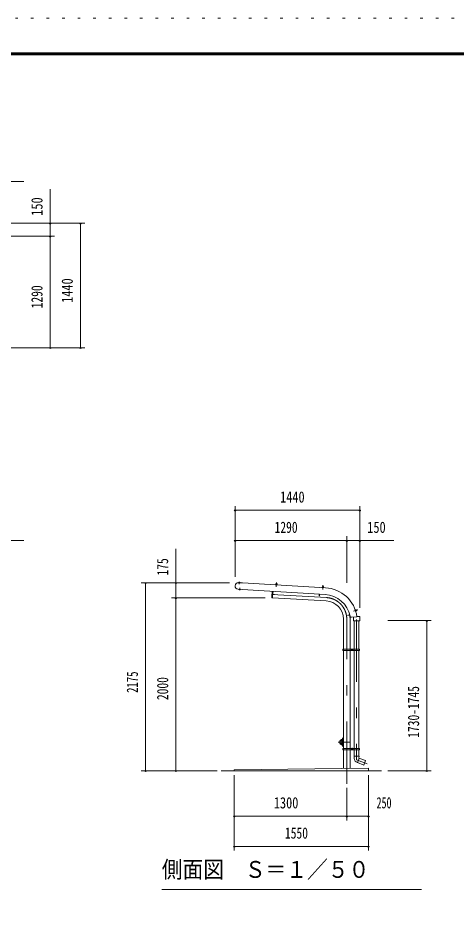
# Model space of a CAD drawing. Units: millimetres, scale not verified, with parts at other scales. Extents: x -23247 to 23257, y -10500 to 10500.
# Drawn here: x 3669 to 8739, y 0 to 10500 of the extents above; entities that cross this region are included whole.
import ezdxf
from ezdxf.enums import TextEntityAlignment as Align

# ---------------------------------------------------------------- set-up
doc = ezdxf.new("R2010")
doc.units = ezdxf.units.MM
doc.header["$LTSCALE"] = 60
doc.linetypes.add('USER3', pattern=[24, 12, -5, 2, -5])
doc.linetypes.add('USER4', pattern=[3, 0.5, -2.5])
for name, color, linetype, lineweight in [('0-2_1-05BOLD', 7, 'Continuous', 18), ('0-3_1-25CENTER', 3, 'USER3', 18), ('0-4_1-45THIN', 4, 'Continuous', 18), ('0-5_1-55DIM', 3, 'Continuous', 18), ('0-C_F-F1PAPER', 5, 'Continuous', 18), ('0-D_F-E_J_ADD', 5, 'USER4', 18)]:
    doc.layers.add(name, color=color, linetype=linetype, lineweight=lineweight)
doc.styles.add('ＭＳ ゴシック', font='')
doc.styles.get('ＭＳ ゴシック').set_extended_font_data('MS Gothic')

msp = doc.modelspace()

# ---------------------------------------------------------------- linework, layer by layer
at = {"layer": '0-2_1-05BOLD'}
for p, q in [((6222, 3970.96), (6222.19, 3974.46)), ((6225.32, 3890.83), (6225.1, 3887.34)), ((6227.97, 3974.12), (6227.74, 3970.63)), ((6230.87, 3887), (6231.1, 3890.5)), ((6263.44, 3966.41), (7220.91, 3911.17)), ((6651.43, 3954.78), (6651.14, 3949.65)), ((6652.19, 3964.06), (6658.21, 3963.69)), ((6657.6, 3949.26), (6657.93, 3954.39)), ((7187.75, 3918.72), (7188.03, 3923.82)), ((7194.53, 3923.46), (7194.25, 3918.33)), ((6600.59, 3796.56), (6604.8, 3869.59)), ((7229.35, 3759.14), (6607.21, 3795.03)), ((6607.22, 3795.04), (6611.48, 3869.2)), ((7502.55, 3594.72), (7479.82, 3590.72)), ((7521.54, 3569.17), (7584.53, 3574.89)), ((7543.98, 3531.6), (7543.98, 3571.21)), ((7571.3, 3651.6), (7576.15, 3653.24)), ((7578.23, 3647.08), (7573.38, 3645.45)), ((7583.85, 3579.6), (7616.99, 3579.6)), ((7585.08, 3655.98), (7586.99, 3650.33)), ((7619.99, 3576.6), (7619.99, 3531.6)), ((7429.04, 3200.67), (7429.04, 3547.64)), ((7505.34, 3547.64), (7505.34, 3200.67)), ((7616.99, 3528.6), (7546.98, 3528.6)), ((7553.09, 3200.67), (7553.09, 3528.6)), ((7608.09, 3528.6), (7608.09, 3200.67)), ((7421.34, 3192.67), (7427.44, 3192.67)), ((7427.44, 3184.67), (7427.44, 3200.67)), ((7429.04, 2053.27), (7429.04, 3184.67)), ((7505.34, 3184.67), (7505.34, 2053.27)), ((7506.94, 3200.67), (7506.94, 3184.67)), ((7551.49, 3184.67), (7551.49, 3200.67)), ((7553.09, 2053.27), (7553.09, 3184.67)), ((7608.09, 3184.67), (7608.09, 2053.27)), ((7609.69, 3200.67), (7609.69, 3184.67)), ((7609.69, 3192.67), (7615.79, 3192.67)), ((7429.04, 2157.67), (7419.19, 2157.67)), ((7419.19, 2091.67), (7429.04, 2091.67)), ((7427.44, 2045.27), (7421.34, 2045.27)), ((7427.44, 2037.27), (7427.44, 2053.27)), ((7429.04, 1820.95), (7429.04, 2037.27)), ((7505.34, 2037.27), (7505.34, 1821.94)), ((7506.94, 2053.27), (7506.94, 2037.27)), ((7551.49, 2037.27), (7551.49, 2053.27)), ((7553.09, 1961.81), (7553.09, 2037.27)), ((7608.09, 2037.27), (7608.09, 1961.81)), ((7609.69, 2053.27), (7609.69, 2037.27)), ((7615.79, 2045.27), (7609.69, 2045.27)), ((7592.28, 1887.03), (7611.09, 1938.71)), ((6017.19, 1794.67), (7867.18, 1794.67)), ((7717.18, 1824.67), (7717.18, 1794.67))]:
    msp.add_line(p, q, dxfattribs=at)
for points in [[(7216.48, 3834.3), (6259, 3889.54), (6259.05, 3890.51), (6212.42, 3893.18)], [(6263.44, 3966.41), (6263.47, 3966.95), (6216.37, 3969.67)], [(6218.54, 3969.55), (6218.63, 3971.16), (6231.11, 3970.43), (6231.01, 3968.83)], [(6230.63, 3970.46), (6230.86, 3973.95), (6229.99, 3974.51), (6220.21, 3975.06), (6219.3, 3974.63), (6219.11, 3971.13)], [(6222.05, 3892.63), (6221.95, 3891.03), (6234.43, 3890.3), (6234.53, 3891.91)], [(6233.95, 3890.33), (6233.76, 3886.83), (6232.86, 3886.4), (6223.07, 3886.98), (6222.25, 3887.51), (6222.43, 3891)], [(6647.9, 3949.85), (6648.18, 3954.94), (6649.08, 3955.42), (6660.31, 3954.77), (6661.14, 3954.2), (6660.85, 3949.1)], [(6657.71, 3954.91), (6658.21, 3963.69), (6657.71, 3964.23), (6652.73, 3964.52), (6652.19, 3964.06), (6651.69, 3955.23)], [(7197.5, 3918.13), (7197.78, 3923.27), (7196.92, 3923.8), (7185.69, 3924.45), (7184.82, 3924.01), (7184.5, 3918.88)], [(7188.33, 3924.31), (7188.83, 3933.09), (7194.81, 3932.76), (7194.31, 3923.98)], [(7194.81, 3932.76), (7194.35, 3933.3), (7189.38, 3933.59), (7188.83, 3933.09)], [(6611.49, 3869.2), (6607.19, 3794.68), (6602, 3794.97)], [(6614.68, 3869.02), (6613.53, 3849.01), (6610.33, 3849.19)], [(7148.09, 3838.25), (7146.93, 3818.3), (7150.14, 3818.12), (7151.29, 3838.06)], [(7479.82, 3590.72), (7479.27, 3593.88), (7501.79, 3597.85)], [(7574.42, 3642.37), (7579.3, 3644.01), (7579.48, 3645.01), (7575.86, 3655.66), (7575.11, 3656.32), (7570.26, 3654.68)], [(7576.73, 3653.16), (7585.08, 3655.98), (7585.69, 3655.67)], [(7585.69, 3655.67), (7587.31, 3650.94), (7586.99, 3650.33), (7578.65, 3647.47)], [(7610.09, 1961.81), (7551.09, 1961.81), (7553.55, 1934.74)], [(7610.09, 1961.81), (7608.09, 1939.81), (7684.1, 1912.14), (7665.29, 1860.46), (7589.52, 1888.04)], [(7717.18, 1824.67), (6167.19, 1804.67), (6167.19, 1794.67)]]:
    msp.add_lwpolyline(points, dxfattribs=at)
for points in [[(6646.31, 3948.34), (6662.28, 3947.4), (6662.38, 3949), (6646.37, 3949.91)], [(7198.88, 3916.47), (7198.98, 3918.07), (7183.01, 3918.98), (7182.91, 3917.37)], [(7569.76, 3656.1), (7574.92, 3640.95), (7573.42, 3640.43), (7568.26, 3655.59)], [(7421.34, 3200.67), (7421.34, 3184.67), (7615.79, 3184.67), (7615.79, 3200.67)], [(7615.79, 2053.27), (7615.79, 2037.27), (7421.34, 2037.27), (7421.34, 2053.27)]]:
    msp.add_lwpolyline(points, close=True, dxfattribs=at)
for centre in [(7529.21, 3192.67), (7529.21, 2045.27)]:
    msp.add_circle(centre, 6.25, dxfattribs=at)
for centre, radius, start, end in [((6214.64, 3931.41), 38.28, 87.414, 266.6989), ((6220.65, 3972.71), 2.32, 48.20596, 86.7522), ((6224.62, 3966.3), 8.52, 66.92087, 106.58131), ((6223.78, 3889.25), 2.32, 266.64458, 305.19081), ((6228.48, 3895.16), 8.52, 246.81636, 286.47679), ((6229.28, 3972.25), 2.32, 86.7522, 125.28363), ((6232.41, 3888.74), 2.32, 228.11153, 266.64296), ((6647.19, 3946.26), 2, 86.6998, 266.69981), ((6649.68, 3952.48), 2.88, 52.31573, 112.31573), ((6654.07, 3944.36), 10.76, 69.11203, 104.28795), ((6659.38, 3951.93), 2.88, 61.08424, 121.08424), ((6661.15, 3945.47), 2, 266.70062, 86.70061), ((7183.79, 3915.33), 2, 86.6998, 266.69981), ((7186.28, 3921.55), 2.88, 52.31573, 112.31573), ((7190.71, 3913.39), 10.76, 69.11203, 104.28795), ((7196.02, 3921), 2.88, 61.08424, 121.08424), ((7197.8, 3914.5), 2, 266.70062, 86.70061), ((7198.15, 3521.85), 390, 7.81558, 86.7), ((6602.08, 3796.47), 1.5, 176.7, 266.7), ((7198.15, 3521.85), 313, 10.9416, 86.7), ((7217.18, 3547.64), 211.84, 0, 86.70386), ((7217.18, 3547.64), 288.16, 0, 9.36368), ((7520.19, 3584.11), 15, 190.94157, 275.18686), ((7567.16, 3653.34), 1.77, 18.80226, 199.61011), ((7571.16, 3641.54), 1.78, 197.78821, 18.80226), ((7573.4, 3654.03), 2.88, 344.33989, 44.33989), ((7567.49, 3646.89), 10.76, 1.13916, 36.31508), ((7576.51, 3644.8), 2.88, 353.10841, 53.1084), ((7616.99, 3576.6), 3, 0, 90), ((7546.98, 3531.6), 3, 180, 270), ((7616.99, 3531.6), 3, 270, 0), ((7419.19, 2124.67), 33, 90, 270), ((7419.19, 2124.67), 22.5, 64.03973, 295.96027), ((7418.04, 2124.67), 21.35, 58.99115, 301.00885), ((7418.04, 2124.67), 19.05, 54.73334, 305.26666), ((7608.33, 1939.72), 55, 185.19513, 249.99989)]:
    msp.add_arc(centre, radius, start, end, dxfattribs=at)
at = {"layer": '0-3_1-25CENTER'}
for p, q in [((6225.39, 3979.66), (6223.88, 3953.34)), ((6229.26, 3909.08), (6227.77, 3883.28)), ((6652.75, 3921.33), (6655.73, 3973)), ((7189.35, 3890.4), (7192.33, 3942.07)), ((6597.72, 3833.78), (6632.67, 3831.77)), ((6602.72, 3833.5), (7231.57, 3797.26)), ((7596.19, 3656.6), (7544.86, 3639.22)), ((7467.19, 1644.67), (7467.19, 3547.64)), ((7516.71, 3192.67), (7541.71, 3192.67)), ((7529.21, 3205.17), (7529.21, 3180.17)), ((7499.18, 2124.67), (7369.19, 2124.67)), ((7419.19, 2174.67), (7419.19, 2074.67)), ((7541.71, 2045.27), (7516.71, 2045.27)), ((7529.21, 2057.77), (7529.21, 2032.77))]:
    msp.add_line(p, q, dxfattribs=at)
msp.add_lwpolyline([(7580.59, 3544.13), (7580.59, 1920.55), (7703.34, 1875.87)], dxfattribs=at)
msp.add_arc((7217.18, 3547.64), 250, 0, 86.70386, dxfattribs=at)
at = {"layer": '0-4_1-45THIN'}
for p, q in [((6652.73, 3964.52), (6652.21, 3955.22)), ((6657.19, 3954.93), (6657.71, 3964.23)), ((7189.38, 3933.59), (7188.81, 3924.28)), ((7193.83, 3924), (7194.35, 3933.3)), ((7576.88, 3652.7), (7585.69, 3655.67)), ((7587.31, 3650.94), (7578.49, 3647.97))]:
    msp.add_line(p, q, dxfattribs=at)
at = {"layer": '0-5_1-55DIM'}
for p, q in [((3342.68, 8608.67), (3735.18, 8608.67)), ((4039.67, 8520.17), (4039.67, 8127.67)), ((3387.67, 8127.67), (4439.67, 8127.67)), ((4049.67, 8127.67), (4029.67, 8127.67)), ((4039.67, 7977.67), (4039.67, 8127.67)), ((4399.67, 8127.67), (4379.67, 8127.67)), ((4389.67, 8127.67), (4389.67, 6687.67)), ((4089.67, 7977.67), (3539.67, 7977.67)), ((4049.67, 7977.67), (4029.67, 7977.67)), ((4039.67, 6687.67), (4039.67, 7977.67)), ((4439.67, 6687.67), (3392.68, 6687.67)), ((4049.67, 6687.67), (4029.67, 6687.67)), ((4399.67, 6687.67), (4379.67, 6687.67)), ((6177.19, 4038.67), (6177.19, 4856.67)), ((7617.18, 4856.67), (7617.18, 3680.48)), ((6187.18, 4806.67), (6167.18, 4806.67)), ((6177.19, 4806.67), (7617.18, 4806.67)), ((7627.18, 4806.67), (7607.18, 4806.67)), ((3342.67, 4456.67), (3735.17, 4456.67)), ((6187.18, 4456.67), (6167.18, 4456.67)), ((6177.19, 4456.67), (7467.19, 4456.67)), ((7477.19, 4456.67), (7457.19, 4456.67)), ((7467.19, 3967.88), (7467.19, 4506.67)), ((7467.19, 4456.67), (7617.18, 4456.67)), ((7627.18, 4456.67), (7607.18, 4456.67)), ((7617.18, 4456.67), (8009.68, 4456.67)), ((5492.19, 4362.17), (5492.19, 3969.67)), ((5092.19, 3969.67), (6112.23, 3969.67)), ((5152.19, 3969.67), (5132.19, 3969.67)), ((5142.19, 1794.67), (5142.19, 3969.67)), ((5502.19, 3969.67), (5482.19, 3969.67)), ((5492.19, 3794.67), (5492.19, 3969.67)), ((5442.19, 3794.67), (6524.79, 3794.67)), ((5502.19, 3794.67), (5482.19, 3794.67)), ((5492.19, 1794.67), (5492.19, 3794.67)), ((7942.18, 3531.6), (8442.18, 3531.6)), ((8402.18, 3531.6), (8382.18, 3531.6)), ((8392.18, 3531.6), (8392.18, 1794.67)), ((5967.19, 1794.67), (5092.19, 1794.67)), ((5152.19, 1794.67), (5132.19, 1794.67)), ((5502.19, 1794.67), (5482.19, 1794.67)), ((8442.18, 1794.67), (7942.18, 1794.67)), ((8402.18, 1794.67), (8382.18, 1794.67)), ((6167.19, 1744.67), (6167.19, 869.67)), ((7717.18, 1744.67), (7717.18, 869.67)), ((7467.19, 1219.67), (7467.19, 1594.67)), ((6177.19, 1269.67), (6157.19, 1269.67)), ((6167.19, 1269.67), (7467.19, 1269.67)), ((7477.19, 1269.67), (7457.19, 1269.67)), ((7467.19, 1269.67), (7717.18, 1269.67)), ((7727.18, 1269.67), (7707.18, 1269.67)), ((6177.19, 919.67), (6157.19, 919.67)), ((6167.19, 919.67), (7717.18, 919.67)), ((7727.18, 919.67), (7707.18, 919.67)), ((5328.91, 419.67), (8328.91, 419.67))]:
    msp.add_line(p, q, dxfattribs=at)
for centre in [(4039.67, 8127.67), (4389.67, 8127.67), (4039.67, 7977.67), (4039.67, 6687.67), (4389.67, 6687.67), (6177.18, 4806.67), (7617.18, 4806.67), (6177.18, 4456.67), (7467.19, 4456.67), (7617.18, 4456.67), (5142.19, 3969.67), (5492.19, 3969.67), (5492.19, 3794.67), (8392.18, 3531.6), (5142.19, 1794.67), (5492.19, 1794.67), (8392.18, 1794.67), (6167.19, 1269.67), (7467.19, 1269.67), (7717.18, 1269.67), (6167.19, 919.67), (7717.18, 919.67)]:
    msp.add_arc(centre, 10, 180, 0, dxfattribs=at)
at = {"layer": '0-C_F-F1PAPER'}
for points in [[(22757.01, -10000), (-5942.99, -10000), (-5942.99, 10100), (22757.01, 10100)], [(22754.51, -9997.5), (22754.51, 10097.5), (-5940.49, 10097.5), (-5940.49, -9997.5)], [(22752.01, -9995), (-5937.99, -9995), (-5937.99, 10095), (22752.01, 10095)], [(22749.51, -9992.5), (22749.51, 10092.5), (-5935.49, 10092.5), (-5935.49, -9992.5)], [(22747.01, -9990), (-5932.99, -9990), (-5932.99, 10090), (22747.01, 10090)], [(22744.51, -9987.5), (22744.51, 10087.5), (-5930.49, 10087.5), (-5930.49, -9987.5)], [(22742.01, -9985), (-5927.99, -9985), (-5927.99, 10085), (22742.01, 10085)], [(22739.51, -9982.5), (-5925.49, -9982.5), (-5925.49, 10082.5), (22739.51, 10082.5)], [(22737.01, -9980), (22737.01, 10080), (-5922.99, 10080), (-5922.99, -9980)], [(22734.51, -9977.5), (22734.51, 10077.5), (-5920.49, 10077.5), (-5920.49, -9977.5)], [(22732.01, -9975), (22732.01, 10075), (-5917.99, 10075), (-5917.99, -9975)]]:
    msp.add_lwpolyline(points, close=True, dxfattribs=at)
at = {"layer": '0-D_F-E_J_ADD'}
msp.add_lwpolyline([(23257.01, -10500), (-6442.99, -10500), (-6442.99, 10500), (23257.01, 10500)], close=True, dxfattribs=at)

# ---------------------------------------------------------------- texts
at = {"layer": '0-5_1-55DIM', "color": 7, "style": 'ＭＳ ゴシック'}
for s, width, p in [('150', 0.8, (3989.67, 8214.44)), ('1440', 0.8, (4339.67, 7206.92)), ('1290', 0.75, (3989.67, 7143.45)), ('175', 0.75, (5442.19, 4052.88)), ('2175', 0.7, (5092.19, 2694.68)), ('2000', 0.75, (5442.19, 2611.64)), ('1730-1745', 0.75, (8342.18, 2175.84))]:
    msp.add_text(s, height=130.2, rotation=90, dxfattribs=dict(at, width=width)).set_placement(p, align=Align.BOTTOM_LEFT)
for s, height, width, p in [('1440', 130.2, 0.8, (6696.43, 4856.67)), ('1290', 130.2, 0.75, (6632.96, 4506.67)), ('150', 130.2, 0.8, (7703.95, 4506.67)), ('1300', 130.2, 0.8, (6624.07, 1319.67)), ('250', 130.2, 0.65, (7811.6, 1319.67)), ('1550', 130.2, 0.75, (6752.68, 969.67)), ('側面図\u3000Ｓ＝１／５０', 195.4, 0.9, (5328.91, 496.31))]:
    msp.add_text(s, height=height, dxfattribs=dict(at, width=width)).set_placement(p, align=Align.BOTTOM_LEFT)

doc.saveas('drawing.dxf')
